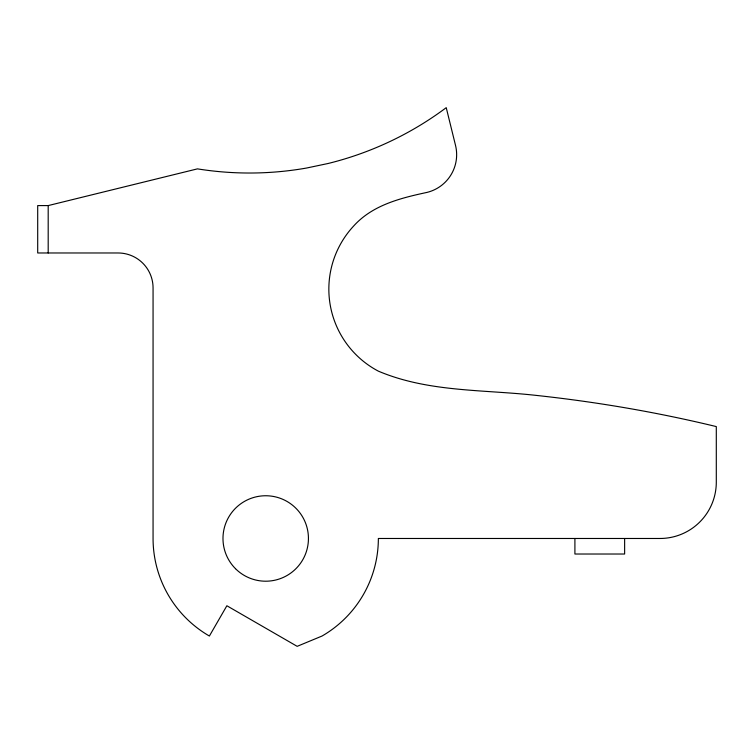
<?xml version="1.0" encoding="UTF-8"?>
<svg xmlns="http://www.w3.org/2000/svg" width="754" height="754" viewBox="0 0 754 754"><rect width="100%" height="100%" fill="white"/><g stroke="black" fill="none" stroke-linecap="round" stroke-linejoin="round"><path stroke-width="1.13" d="M48.19 205.588L197.444 168.868A328.697 328.697 0 0 0 306.595 168.029L328.056 163.505A328.697 328.697 0 0 0 446.236 107.662L455.52 145.381A38.84 38.84 0 0 1 427.084 192.383C400.676 198.066 372.815 204.947 353.909 225.748A92.685 92.685 0 0 0 378.357 371.147C426.783 391.637 479.978 389.611 531.278 394.87C593.558 401.392 655.433 411.825 716.3 426.585L716.3 482.155A56.324 56.324 0 0 1 659.976 538.479L378.357 538.479A112.648 112.648 0 0 1 322.033 636.037L297.161 646.338L226.869 605.754L209.386 636.037A112.648 112.648 0 0 1 153.062 538.479L153.062 287.934A34.957 34.957 0 0 0 118.105 252.976L37.7 252.976L37.7 205.588L48.19 205.588L48.19 252.976M624.632 538.479L624.632 554.02L574.906 554.02L574.906 538.479M235.502 568.695A42.724 42.724 0 0 0 306.982 549.534A42.724 42.724 0 0 0 254.654 497.206A42.724 42.724 0 0 0 235.502 568.695"/></g></svg>
